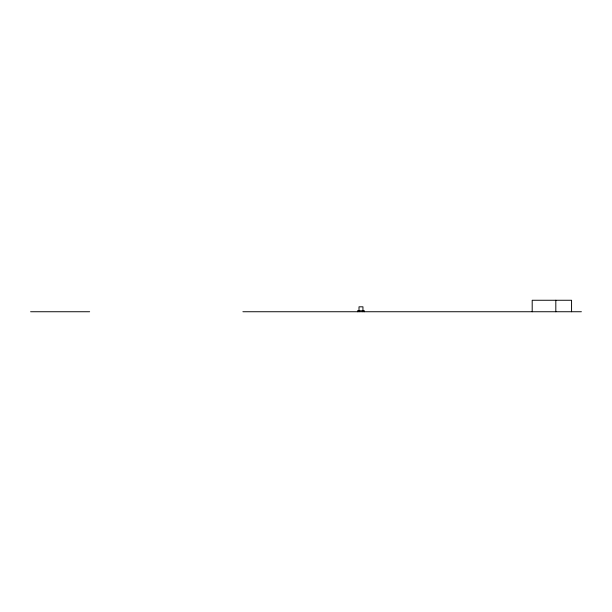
<?xml version="1.0" encoding="UTF-8"?>
<svg xmlns="http://www.w3.org/2000/svg" width="612" height="612" viewBox="0 0 612 612"><rect width="100%" height="100%" fill="white"/><g stroke="black" fill="none" stroke-linecap="round" stroke-linejoin="round"><path stroke-width="0.92" d="M30.6 311.738L89.643 311.738M242.888 311.738L581.4 311.738M571.562 311.738L571.562 300.262L532.195 300.262L532.195 311.738M555.818 300.262L555.818 311.738M364.415 311.738L364.415 310.758L357.53 310.758L357.53 311.738M362.947 311.738L362.947 306.819L359.007 306.819L359.007 311.738"/></g></svg>
